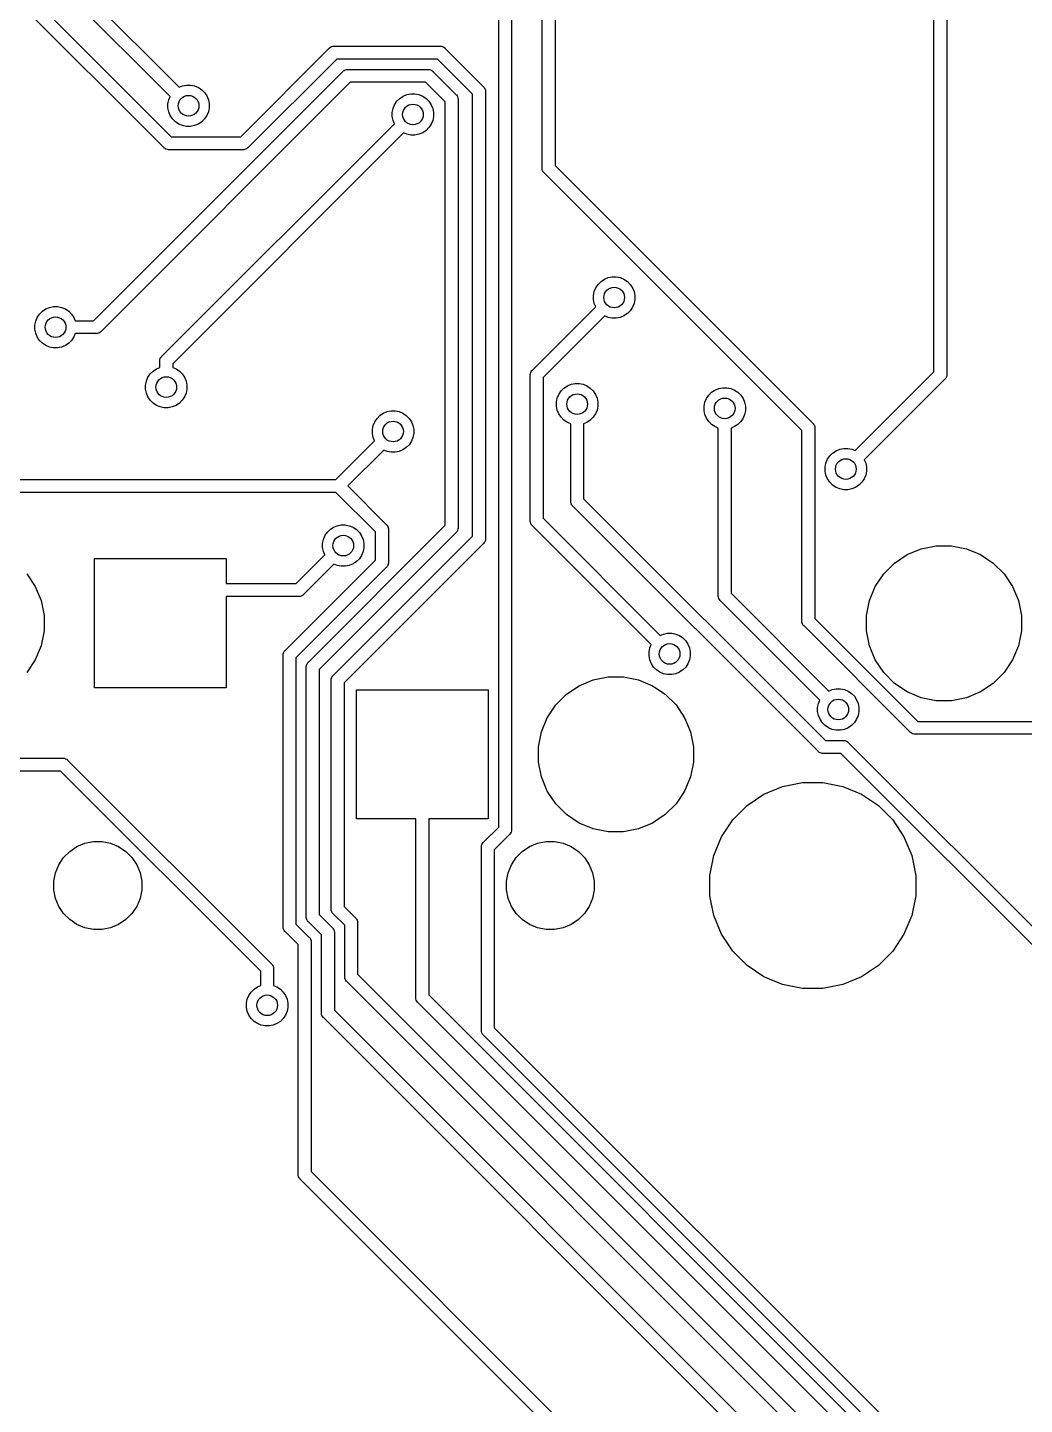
# Model space of a CAD drawing. Extents: x 1.2 to 14.9, y -4.9 to -0.3.
# Drawn here: x 5.846 to 6.606, y -2.626 to -1.576 of the extents above; entities that cross this region are included whole.
import ezdxf

# ---------------------------------------------------------------- set-up
doc = ezdxf.new("R2010")
doc.units = 0
doc.header["$MEASUREMENT"] = 0
doc.layers.add('BLACK', color=7, linetype='CONTINUOUS')

msp = doc.modelspace()

# ---------------------------------------------------------------- linework, layer by layer
at = {"layer": 'BLACK', "linetype": 'CONTINUOUS'}
for p, q in [((6.53744, -1.83832), (6.53744, -1.43244)), ((6.54728, -1.43244), (6.54728, -1.84012)), ((6.20564, -2.18541), (6.20564, -1.4456)), ((6.21548, -1.4438), (6.21548, -2.1872)), ((6.23877, -1.68285), (6.23877, -1.4546)), ((6.24861, -1.4564), (6.24861, -1.68106)), ((5.79728, -1.50033), (5.95609, -1.65913)), ((5.9504, -1.66736), (5.78905, -1.50602)), ((5.84709, -1.50641), (5.96208, -1.6214)), ((5.95513, -1.62836), (5.83886, -1.5121)), ((6.00897, -1.65913), (6.07648, -1.59162)), ((6.07648, -1.59162), (6.07663, -1.59144)), ((6.07663, -1.59144), (6.0769, -1.59121)), ((6.0769, -1.59121), (6.07738, -1.59082)), ((6.07738, -1.59082), (6.07824, -1.59036)), ((6.07824, -1.59036), (6.07917, -1.59008)), ((6.07917, -1.59008), (6.07989, -1.59001)), ((6.07989, -1.59001), (6.08013, -1.58999)), ((6.07989, -1.59001), (6.07989, -1.59001)), ((6.08013, -1.58999), (6.08037, -1.59001)), ((6.08037, -1.59001), (6.16075, -1.59001)), ((6.16075, -1.59001), (6.16099, -1.58999)), ((6.16099, -1.58999), (6.16123, -1.59001)), ((6.16123, -1.59001), (6.16123, -1.59001)), ((6.16123, -1.59001), (6.16195, -1.59008)), ((6.16195, -1.59008), (6.16288, -1.59036)), ((6.16288, -1.59036), (6.16374, -1.59082)), ((6.16374, -1.59082), (6.16448, -1.59144)), ((6.16448, -1.59144), (6.16464, -1.59162)), ((6.16464, -1.59162), (6.19399, -1.62098)), ((6.08217, -1.59985), (6.01466, -1.66736)), ((6.15895, -1.59985), (6.08217, -1.59985)), ((6.18576, -1.62666), (6.15895, -1.59985)), ((5.8968, -1.79941), (6.08685, -1.60935)), ((6.08685, -1.60935), (6.087, -1.60916)), ((6.087, -1.60916), (6.08733, -1.6089)), ((6.08733, -1.6089), (6.08775, -1.60855)), ((6.08775, -1.60855), (6.08861, -1.60809)), ((6.08861, -1.60809), (6.08954, -1.60781)), ((6.08954, -1.60781), (6.09026, -1.60774)), ((6.09026, -1.60774), (6.0905, -1.60772)), ((6.09026, -1.60774), (6.09026, -1.60774)), ((6.0905, -1.60772), (6.09074, -1.60774)), ((6.09074, -1.60774), (6.15161, -1.60774)), ((6.15161, -1.60774), (6.15185, -1.60772)), ((6.15185, -1.60772), (6.15209, -1.60774)), ((6.15209, -1.60774), (6.15209, -1.60774)), ((6.15209, -1.60774), (6.15282, -1.60781)), ((6.15282, -1.60781), (6.15374, -1.60809)), ((6.15374, -1.60809), (6.1546, -1.60855)), ((6.1546, -1.60855), (6.15535, -1.60916)), ((6.15535, -1.60916), (6.1555, -1.60935)), ((6.1555, -1.60935), (6.17305, -1.6269)), ((6.09254, -1.61758), (5.90249, -1.80764)), ((5.96208, -1.6214), (5.96462, -1.62035)), ((5.96462, -1.62035), (5.96767, -1.61975)), ((5.96767, -1.61975), (5.97077, -1.61975)), ((5.97077, -1.61975), (5.97381, -1.62035)), ((5.97381, -1.62035), (5.97668, -1.62154)), ((5.97668, -1.62154), (5.97926, -1.62326)), ((5.97926, -1.62326), (5.98145, -1.62546)), ((5.98145, -1.62546), (5.98317, -1.62804)), ((6.14981, -1.61758), (6.09254, -1.61758)), ((6.1328, -1.62817), (6.13567, -1.62698)), ((6.13567, -1.62698), (6.13871, -1.62638)), ((6.13871, -1.62638), (6.14181, -1.62638)), ((6.14181, -1.62638), (6.14486, -1.62698)), ((6.14486, -1.62698), (6.14772, -1.62817)), ((6.16482, -1.63259), (6.14981, -1.61758)), ((6.17305, -1.6269), (6.17324, -1.62706)), ((6.17324, -1.62706), (6.17339, -1.62725)), ((6.18576, -1.96361), (6.18576, -1.62666)), ((6.19399, -1.62098), (6.19418, -1.62113)), ((6.19418, -1.62113), (6.19433, -1.62132)), ((6.19433, -1.62132), (6.19479, -1.62188)), ((6.19479, -1.62188), (6.19515, -1.62255)), ((6.19515, -1.62255), (6.19525, -1.62273)), ((6.19525, -1.62273), (6.19553, -1.62366)), ((6.19553, -1.62366), (6.1956, -1.62438)), ((6.1956, -1.62438), (6.1956, -1.62438)), ((6.1956, -1.62438), (6.19563, -1.62463)), ((6.19563, -1.62463), (6.1956, -1.62487)), ((6.1956, -1.62487), (6.1956, -1.96541)), ((5.95347, -1.63394), (5.95407, -1.6309)), ((5.95347, -1.63705), (5.95347, -1.63394)), ((5.95407, -1.64009), (5.95347, -1.63705)), ((5.95407, -1.6309), (5.95513, -1.62836)), ((5.98317, -1.62804), (5.98436, -1.6309)), ((5.98436, -1.6309), (5.98496, -1.63394)), ((5.98496, -1.63705), (5.98436, -1.64009)), ((5.98496, -1.63394), (5.98496, -1.63705)), ((6.12452, -1.64057), (6.12512, -1.63753)), ((6.12512, -1.63753), (6.12631, -1.63467)), ((6.12631, -1.63467), (6.12803, -1.63209)), ((6.12803, -1.63209), (6.13023, -1.62989)), ((6.13023, -1.62989), (6.1328, -1.62817)), ((6.14772, -1.62817), (6.1503, -1.62989)), ((6.1503, -1.62989), (6.1525, -1.63209)), ((6.1525, -1.63209), (6.15422, -1.63467)), ((6.15422, -1.63467), (6.15541, -1.63753)), ((6.15541, -1.63753), (6.15601, -1.64057)), ((6.16482, -1.95536), (6.16482, -1.63259)), ((6.17339, -1.62725), (6.17386, -1.62781)), ((6.17386, -1.62781), (6.17416, -1.62838)), ((6.17416, -1.62838), (6.17431, -1.62866)), ((6.17431, -1.62866), (6.17459, -1.62959)), ((6.17459, -1.62959), (6.17467, -1.63031)), ((6.17467, -1.63031), (6.17467, -1.63031)), ((6.17467, -1.63031), (6.17469, -1.63056)), ((6.17469, -1.63056), (6.17467, -1.6308)), ((6.17467, -1.6308), (6.17467, -1.95716)), ((5.95526, -1.64296), (5.95407, -1.64009)), ((5.95698, -1.64553), (5.95526, -1.64296)), ((5.95918, -1.64773), (5.95698, -1.64553)), ((5.96176, -1.64945), (5.95918, -1.64773)), ((5.97926, -1.64773), (5.97668, -1.64945)), ((5.98145, -1.64553), (5.97926, -1.64773)), ((5.98317, -1.64296), (5.98145, -1.64553)), ((5.98436, -1.64009), (5.98317, -1.64296)), ((6.12452, -1.64368), (6.12452, -1.64057)), ((6.12512, -1.64672), (6.12452, -1.64368)), ((6.12617, -1.64926), (6.12512, -1.64672)), ((6.15541, -1.64672), (6.15422, -1.64959)), ((6.15601, -1.64368), (6.15541, -1.64672)), ((6.15601, -1.64057), (6.15601, -1.64368)), ((5.94893, -1.8265), (6.12617, -1.64926)), ((6.13313, -1.65622), (5.95716, -1.83219)), ((5.96462, -1.65064), (5.96176, -1.64945)), ((5.96767, -1.65124), (5.96462, -1.65064)), ((5.97077, -1.65124), (5.96767, -1.65124)), ((5.97381, -1.65064), (5.97077, -1.65124)), ((5.97668, -1.64945), (5.97381, -1.65064)), ((6.13567, -1.65727), (6.13313, -1.65622)), ((6.13871, -1.65787), (6.13567, -1.65727)), ((6.14181, -1.65787), (6.13871, -1.65787)), ((6.14486, -1.65727), (6.14181, -1.65787)), ((6.14772, -1.65608), (6.14486, -1.65727)), ((6.1503, -1.65436), (6.14772, -1.65608)), ((6.1525, -1.65216), (6.1503, -1.65436)), ((6.15422, -1.64959), (6.1525, -1.65216)), ((5.95055, -1.66755), (5.9504, -1.66736)), ((5.95074, -1.66771), (5.95055, -1.66755)), ((5.9513, -1.66817), (5.95074, -1.66771)), ((5.95186, -1.66846), (5.9513, -1.66817)), ((5.95216, -1.66862), (5.95186, -1.66846)), ((5.95309, -1.66891), (5.95216, -1.66862)), ((5.95381, -1.66898), (5.95309, -1.66891)), ((5.95405, -1.669), (5.95381, -1.66898)), ((5.95381, -1.66898), (5.95381, -1.66898)), ((5.95429, -1.66898), (5.95405, -1.669)), ((6.01077, -1.66898), (5.95429, -1.66898)), ((5.95609, -1.65913), (6.00897, -1.65913)), ((6.01101, -1.669), (6.01077, -1.66898)), ((6.01125, -1.66898), (6.01101, -1.669)), ((6.01197, -1.66891), (6.01125, -1.66898)), ((6.01125, -1.66898), (6.01125, -1.66898)), ((6.0129, -1.66862), (6.01197, -1.66891)), ((6.01376, -1.66817), (6.0129, -1.66862)), ((6.0145, -1.66755), (6.01376, -1.66817)), ((6.01466, -1.66736), (6.0145, -1.66755)), ((6.23875, -1.68309), (6.23877, -1.68285)), ((6.23884, -1.68406), (6.23875, -1.68309)), ((6.23912, -1.68499), (6.23884, -1.68406)), ((6.23958, -1.68584), (6.23912, -1.68499)), ((6.23988, -1.68621), (6.23958, -1.68584)), ((6.2402, -1.68659), (6.23988, -1.68621)), ((6.24038, -1.68675), (6.2402, -1.68659)), ((6.43677, -1.88313), (6.24038, -1.68675)), ((6.24861, -1.68106), (6.445, -1.87744)), ((6.27971, -1.77423), (6.28144, -1.77165)), ((6.28144, -1.77165), (6.28363, -1.76946)), ((6.28363, -1.76946), (6.28621, -1.76773)), ((6.28621, -1.76773), (6.28908, -1.76655)), ((6.28908, -1.76655), (6.29212, -1.76594)), ((6.29212, -1.76594), (6.29522, -1.76594)), ((6.29522, -1.76594), (6.29826, -1.76655)), ((6.29826, -1.76655), (6.30113, -1.76773)), ((6.30113, -1.76773), (6.30371, -1.76946)), ((6.30371, -1.76946), (6.3059, -1.77165)), ((6.3059, -1.77165), (6.30762, -1.77423)), ((6.27792, -1.78014), (6.27853, -1.7771)), ((6.27792, -1.78324), (6.27792, -1.78014)), ((6.27853, -1.78628), (6.27792, -1.78324)), ((6.27853, -1.7771), (6.27971, -1.77423)), ((6.30762, -1.77423), (6.30881, -1.7771)), ((6.30881, -1.7771), (6.30942, -1.78014)), ((6.30942, -1.78324), (6.30881, -1.78628)), ((6.30942, -1.78014), (6.30942, -1.78324)), ((5.85387, -1.79687), (5.85559, -1.79429)), ((5.85559, -1.79429), (5.85779, -1.79209)), ((5.85779, -1.79209), (5.86037, -1.79037)), ((5.86037, -1.79037), (5.86323, -1.78918)), ((5.86323, -1.78918), (5.86628, -1.78858)), ((5.86628, -1.78858), (5.86938, -1.78858)), ((5.86938, -1.78858), (5.87242, -1.78918)), ((5.87242, -1.78918), (5.87529, -1.79037)), ((5.87529, -1.79037), (5.87787, -1.79209)), ((5.87787, -1.79209), (5.88006, -1.79429)), ((5.88006, -1.79429), (5.88178, -1.79687)), ((6.23131, -1.83709), (6.27958, -1.78882)), ((6.27958, -1.78882), (6.27853, -1.78628)), ((6.30371, -1.79392), (6.30113, -1.79564)), ((6.3059, -1.79173), (6.30371, -1.79392)), ((6.30762, -1.78915), (6.3059, -1.79173)), ((6.30881, -1.78628), (6.30762, -1.78915)), ((5.85208, -1.80278), (5.85268, -1.79973)), ((5.85208, -1.80588), (5.85208, -1.80278)), ((5.85268, -1.79973), (5.85387, -1.79687)), ((5.88178, -1.79687), (5.88283, -1.79941)), ((5.88283, -1.79941), (5.8968, -1.79941)), ((6.28654, -1.79578), (6.23954, -1.84278)), ((6.28908, -1.79683), (6.28654, -1.79578)), ((6.29212, -1.79744), (6.28908, -1.79683)), ((6.29522, -1.79744), (6.29212, -1.79744)), ((6.29826, -1.79683), (6.29522, -1.79744)), ((6.30113, -1.79564), (6.29826, -1.79683)), ((5.85268, -1.80892), (5.85208, -1.80588)), ((5.85387, -1.81179), (5.85268, -1.80892)), ((5.85559, -1.81437), (5.85387, -1.81179)), ((5.85779, -1.81656), (5.85559, -1.81437)), ((5.88006, -1.81437), (5.87787, -1.81656)), ((5.88178, -1.81179), (5.88006, -1.81437)), ((5.88283, -1.80925), (5.88178, -1.81179)), ((5.89859, -1.80925), (5.88283, -1.80925)), ((5.89883, -1.80927), (5.89859, -1.80925)), ((5.89908, -1.80925), (5.89883, -1.80927)), ((5.8998, -1.80918), (5.89908, -1.80925)), ((5.89908, -1.80925), (5.89908, -1.80925)), ((5.90073, -1.8089), (5.8998, -1.80918)), ((5.90158, -1.80844), (5.90073, -1.8089)), ((5.90233, -1.80782), (5.90158, -1.80844)), ((5.90249, -1.80764), (5.90233, -1.80782)), ((5.86037, -1.81828), (5.85779, -1.81656)), ((5.86323, -1.81947), (5.86037, -1.81828)), ((5.86628, -1.82007), (5.86323, -1.81947)), ((5.86938, -1.82007), (5.86628, -1.82007)), ((5.87242, -1.81947), (5.86938, -1.82007)), ((5.87529, -1.81828), (5.87242, -1.81947)), ((5.87787, -1.81656), (5.87529, -1.81828)), ((5.94874, -1.82666), (5.94893, -1.8265)), ((5.9422, -1.83777), (5.94478, -1.83604)), ((5.94478, -1.83604), (5.94731, -1.83499)), ((5.94729, -1.83015), (5.94731, -1.82991)), ((5.94731, -1.83039), (5.94729, -1.83015)), ((5.94731, -1.82991), (5.94739, -1.82919)), ((5.94731, -1.82991), (5.94731, -1.82991)), ((5.94731, -1.83499), (5.94731, -1.83039)), ((5.94739, -1.82919), (5.94767, -1.82826)), ((5.94767, -1.82826), (5.94812, -1.82741)), ((5.94812, -1.82741), (5.94874, -1.82666)), ((5.95716, -1.83219), (5.95716, -1.83499)), ((5.95716, -1.83499), (5.9597, -1.83604)), ((5.9597, -1.83604), (5.96227, -1.83777)), ((6.23112, -1.83725), (6.23131, -1.83709)), ((5.93649, -1.84845), (5.93709, -1.84541)), ((5.93709, -1.84541), (5.93828, -1.84254)), ((5.93828, -1.84254), (5.94, -1.83996)), ((5.94, -1.83996), (5.9422, -1.83777)), ((5.96227, -1.83777), (5.96447, -1.83996)), ((5.96447, -1.83996), (5.96619, -1.84254)), ((5.96619, -1.84254), (5.96738, -1.84541)), ((5.96738, -1.84541), (5.96798, -1.84845)), ((6.22967, -1.84074), (6.22976, -1.83978)), ((6.22969, -1.84099), (6.22967, -1.84074)), ((6.22969, -1.95183), (6.22969, -1.84099)), ((6.22976, -1.83978), (6.23005, -1.83885)), ((6.23005, -1.83885), (6.2305, -1.838)), ((6.2305, -1.838), (6.23096, -1.83744)), ((6.23096, -1.83743), (6.23112, -1.83725)), ((6.23096, -1.83744), (6.23096, -1.83743)), ((6.23954, -1.84278), (6.23954, -1.95003)), ((6.26086, -1.84784), (6.2639, -1.84723)), ((6.2639, -1.84723), (6.267, -1.84723)), ((6.267, -1.84723), (6.27005, -1.84784)), ((6.47738, -1.89838), (6.53744, -1.83832)), ((6.54567, -1.84401), (6.48434, -1.90534)), ((6.54586, -1.84385), (6.54567, -1.84401)), ((6.54606, -1.84361), (6.54586, -1.84385)), ((6.54647, -1.84311), (6.54606, -1.84361)), ((6.54693, -1.84225), (6.54647, -1.84311)), ((6.54705, -1.84185), (6.54693, -1.84225)), ((6.54721, -1.84132), (6.54705, -1.84185)), ((6.54728, -1.8406), (6.54721, -1.84132)), ((6.54728, -1.84012), (6.54731, -1.84036)), ((6.54731, -1.84036), (6.54728, -1.8406)), ((6.54728, -1.8406), (6.54728, -1.8406)), ((5.93649, -1.85155), (5.93649, -1.84845)), ((5.93709, -1.85459), (5.93649, -1.85155)), ((5.93828, -1.85746), (5.93709, -1.85459)), ((5.94, -1.86004), (5.93828, -1.85746)), ((5.96619, -1.85746), (5.96447, -1.86004)), ((5.96738, -1.85459), (5.96619, -1.85746)), ((5.96798, -1.85155), (5.96738, -1.85459)), ((5.96798, -1.84845), (5.96798, -1.85155)), ((6.25031, -1.85839), (6.2515, -1.85552)), ((6.2515, -1.85552), (6.25322, -1.85294)), ((6.25322, -1.85294), (6.25541, -1.85075)), ((6.25541, -1.85075), (6.25799, -1.84902)), ((6.25799, -1.84902), (6.26086, -1.84784)), ((6.27005, -1.84784), (6.27291, -1.84902)), ((6.27291, -1.84902), (6.27549, -1.85075)), ((6.27549, -1.85075), (6.27769, -1.85294)), ((6.27769, -1.85294), (6.27941, -1.85552)), ((6.27941, -1.85552), (6.2806, -1.85839)), ((6.36399, -1.85873), (6.36571, -1.85615)), ((6.36571, -1.85615), (6.36791, -1.85396)), ((6.36791, -1.85396), (6.37049, -1.85223)), ((6.37049, -1.85223), (6.37335, -1.85105)), ((6.37335, -1.85105), (6.37639, -1.85044)), ((6.37639, -1.85044), (6.3795, -1.85044)), ((6.3795, -1.85044), (6.38254, -1.85105)), ((6.38254, -1.85105), (6.3854, -1.85223)), ((6.3854, -1.85223), (6.38798, -1.85396)), ((6.38798, -1.85396), (6.39018, -1.85615)), ((6.39018, -1.85615), (6.3919, -1.85873)), ((5.9422, -1.86223), (5.94, -1.86004)), ((5.94478, -1.86396), (5.9422, -1.86223)), ((5.94764, -1.86514), (5.94478, -1.86396)), ((5.95069, -1.86575), (5.94764, -1.86514)), ((5.95379, -1.86575), (5.95069, -1.86575)), ((5.95683, -1.86514), (5.95379, -1.86575)), ((5.9597, -1.86396), (5.95683, -1.86514)), ((5.96227, -1.86223), (5.9597, -1.86396)), ((5.96447, -1.86004), (5.96227, -1.86223)), ((6.12055, -1.86871), (6.12359, -1.86811)), ((6.12359, -1.86811), (6.12669, -1.86811)), ((6.12669, -1.86811), (6.12974, -1.86871)), ((6.2497, -1.86143), (6.25031, -1.85839)), ((6.2497, -1.86453), (6.2497, -1.86143)), ((6.25031, -1.86757), (6.2497, -1.86453)), ((6.2515, -1.87044), (6.25031, -1.86757)), ((6.2806, -1.86757), (6.27941, -1.87044)), ((6.2806, -1.85839), (6.2812, -1.86143)), ((6.2812, -1.86453), (6.2806, -1.86757)), ((6.2812, -1.86143), (6.2812, -1.86453)), ((6.3622, -1.86464), (6.3628, -1.8616)), ((6.3622, -1.86774), (6.3622, -1.86464)), ((6.3628, -1.87078), (6.3622, -1.86774)), ((6.3628, -1.8616), (6.36399, -1.85873)), ((6.3919, -1.85873), (6.39309, -1.8616)), ((6.39309, -1.8616), (6.39369, -1.86464)), ((6.39369, -1.86774), (6.39309, -1.87078)), ((6.39369, -1.86464), (6.39369, -1.86774)), ((6.11, -1.87926), (6.11119, -1.87639)), ((6.11119, -1.87639), (6.11291, -1.87382)), ((6.11291, -1.87382), (6.1151, -1.87162)), ((6.1151, -1.87162), (6.11768, -1.8699)), ((6.11768, -1.8699), (6.12055, -1.86871)), ((6.12974, -1.86871), (6.1326, -1.8699)), ((6.1326, -1.8699), (6.13518, -1.87162)), ((6.13518, -1.87162), (6.13737, -1.87382)), ((6.13737, -1.87382), (6.1391, -1.87639)), ((6.1391, -1.87639), (6.14028, -1.87926)), ((6.25322, -1.87302), (6.2515, -1.87044)), ((6.25541, -1.87521), (6.25322, -1.87302)), ((6.25799, -1.87694), (6.25541, -1.87521)), ((6.26053, -1.87799), (6.25799, -1.87694)), ((6.26053, -1.93685), (6.26053, -1.87799)), ((6.27291, -1.87694), (6.27037, -1.87799)), ((6.27037, -1.87799), (6.27037, -1.93506)), ((6.27549, -1.87521), (6.27291, -1.87694)), ((6.27769, -1.87302), (6.27549, -1.87521)), ((6.27941, -1.87044), (6.27769, -1.87302)), ((6.36399, -1.87365), (6.3628, -1.87078)), ((6.36571, -1.87623), (6.36399, -1.87365)), ((6.36791, -1.87842), (6.36571, -1.87623)), ((6.37049, -1.88014), (6.36791, -1.87842)), ((6.38798, -1.87842), (6.3854, -1.88014)), ((6.39018, -1.87623), (6.38798, -1.87842)), ((6.3919, -1.87365), (6.39018, -1.87623)), ((6.39309, -1.87078), (6.3919, -1.87365)), ((6.445, -1.87744), (6.44519, -1.8776)), ((6.44519, -1.8776), (6.44534, -1.87779)), ((6.44534, -1.87779), (6.4458, -1.87835)), ((6.4458, -1.87835), (6.44614, -1.87897)), ((6.44614, -1.87897), (6.44626, -1.8792)), ((6.10939, -1.8823), (6.11, -1.87926)), ((6.10939, -1.88541), (6.10939, -1.8823)), ((6.11, -1.88845), (6.10939, -1.88541)), ((6.11105, -1.89099), (6.11, -1.88845)), ((6.14028, -1.88845), (6.1391, -1.89131)), ((6.14028, -1.87926), (6.14089, -1.8823)), ((6.14089, -1.88541), (6.14028, -1.88845)), ((6.14089, -1.8823), (6.14089, -1.88541)), ((6.37302, -1.8812), (6.37049, -1.88014)), ((6.37302, -2.00896), (6.37302, -1.8812)), ((6.3854, -1.88014), (6.38287, -1.8812)), ((6.38287, -1.8812), (6.38287, -2.00717)), ((6.43677, -2.02822), (6.43677, -1.88313)), ((6.44626, -1.8792), (6.44654, -1.88013)), ((6.44654, -1.88013), (6.44661, -1.88085)), ((6.44661, -1.88085), (6.44661, -1.88085)), ((6.44661, -1.88085), (6.44664, -1.88109)), ((6.44664, -1.88109), (6.44661, -1.88134)), ((6.44661, -1.88134), (6.44661, -2.02642)), ((6.08161, -1.92043), (6.11105, -1.89099)), ((6.11801, -1.89795), (6.09061, -1.92535)), ((6.12055, -1.899), (6.11801, -1.89795)), ((6.12359, -1.8996), (6.12055, -1.899)), ((6.12669, -1.8996), (6.12359, -1.8996)), ((6.12974, -1.899), (6.12669, -1.8996)), ((6.1326, -1.89781), (6.12974, -1.899)), ((6.13518, -1.89609), (6.1326, -1.89781)), ((6.13737, -1.89389), (6.13518, -1.89609)), ((6.1391, -1.89131), (6.13737, -1.89389)), ((6.46021, -1.90024), (6.46279, -1.89852)), ((6.46279, -1.89852), (6.46565, -1.89733)), ((6.46565, -1.89733), (6.4687, -1.89672)), ((6.4687, -1.89672), (6.4718, -1.89672)), ((6.4718, -1.89672), (6.47484, -1.89733)), ((6.47484, -1.89733), (6.47738, -1.89838)), ((6.4545, -1.91092), (6.45511, -1.90788)), ((6.45511, -1.90788), (6.45629, -1.90501)), ((6.45629, -1.90501), (6.45802, -1.90243)), ((6.45802, -1.90243), (6.46021, -1.90024)), ((6.48434, -1.90534), (6.48539, -1.90788)), ((6.48539, -1.90788), (6.486, -1.91092)), ((5.54891, -1.92043), (6.08161, -1.92043)), ((6.4545, -1.91402), (6.4545, -1.91092)), ((6.45511, -1.91707), (6.4545, -1.91402)), ((6.45629, -1.91993), (6.45511, -1.91707)), ((6.45802, -1.92251), (6.45629, -1.91993)), ((6.4842, -1.91993), (6.48248, -1.92251)), ((6.48539, -1.91707), (6.4842, -1.91993)), ((6.486, -1.91402), (6.48539, -1.91707)), ((6.486, -1.91092), (6.486, -1.91402)), ((6.08161, -1.93027), (5.54711, -1.93027)), ((6.11171, -1.96037), (6.08161, -1.93027)), ((6.09061, -1.92535), (6.11994, -1.95468)), ((6.46021, -1.9247), (6.45802, -1.92251)), ((6.46279, -1.92643), (6.46021, -1.9247)), ((6.46565, -1.92762), (6.46279, -1.92643)), ((6.4687, -1.92822), (6.46565, -1.92762)), ((6.4718, -1.92822), (6.4687, -1.92822)), ((6.47484, -1.92762), (6.4718, -1.92822)), ((6.47771, -1.92643), (6.47484, -1.92762)), ((6.48029, -1.9247), (6.47771, -1.92643)), ((6.48248, -1.92251), (6.48029, -1.9247)), ((6.26051, -1.93709), (6.26053, -1.93685)), ((6.2606, -1.93806), (6.26051, -1.93709)), ((6.26088, -1.93899), (6.2606, -1.93806)), ((6.26134, -1.93984), (6.26088, -1.93899)), ((6.26174, -1.94033), (6.26134, -1.93984)), ((6.26196, -1.94059), (6.26174, -1.94033)), ((6.26214, -1.94075), (6.26196, -1.94059)), ((6.44905, -2.12765), (6.26214, -1.94075)), ((6.27037, -1.93506), (6.45474, -2.11942)), ((6.22967, -1.95207), (6.22969, -1.95183)), ((6.22969, -1.95231), (6.22967, -1.95207)), ((6.22976, -1.95304), (6.22969, -1.95231)), ((6.22969, -1.95231), (6.22969, -1.95231)), ((6.23954, -1.95003), (6.32883, -2.03933)), ((6.06058, -2.0596), (6.16482, -1.95536)), ((6.17305, -1.96105), (6.06881, -2.06529)), ((6.07323, -1.96338), (6.07495, -1.9608)), ((6.07495, -1.9608), (6.07714, -1.95861)), ((6.07714, -1.95861), (6.07972, -1.95688)), ((6.07972, -1.95688), (6.08259, -1.9557)), ((6.08259, -1.9557), (6.08563, -1.95509)), ((6.08563, -1.95509), (6.08873, -1.95509)), ((6.08873, -1.95509), (6.09177, -1.9557)), ((6.09177, -1.9557), (6.09464, -1.95688)), ((6.09464, -1.95688), (6.09722, -1.95861)), ((6.09722, -1.95861), (6.09941, -1.9608)), ((6.09941, -1.9608), (6.10114, -1.96338)), ((6.11171, -1.98189), (6.11171, -1.96037)), ((6.11994, -1.95468), (6.12013, -1.95483)), ((6.12013, -1.95483), (6.12028, -1.95502)), ((6.12028, -1.95502), (6.12074, -1.95558)), ((6.12074, -1.95558), (6.12114, -1.95633)), ((6.12114, -1.95633), (6.1212, -1.95643)), ((6.1212, -1.95643), (6.12148, -1.95736)), ((6.12148, -1.95736), (6.12155, -1.95809)), ((6.12155, -1.95809), (6.12155, -1.95809)), ((6.12155, -1.95809), (6.12157, -1.95833)), ((6.12157, -1.95833), (6.12155, -1.95857)), ((6.12155, -1.95857), (6.12155, -1.98368)), ((6.17324, -1.9609), (6.17305, -1.96105)), ((6.17339, -1.96071), (6.17324, -1.9609)), ((6.17386, -1.96015), (6.17339, -1.96071)), ((6.17339, -1.96071), (6.17339, -1.96071)), ((6.17431, -1.95929), (6.17386, -1.96014)), ((6.17386, -1.96014), (6.17386, -1.96015)), ((6.17459, -1.95837), (6.17431, -1.95929)), ((6.17467, -1.95764), (6.17459, -1.95837)), ((6.17467, -1.95716), (6.17469, -1.9574)), ((6.17469, -1.9574), (6.17467, -1.95764)), ((6.17467, -1.95764), (6.17467, -1.95764)), ((6.23005, -1.95396), (6.22976, -1.95304)), ((6.2305, -1.95482), (6.23005, -1.95396)), ((6.23112, -1.95557), (6.2305, -1.95482)), ((6.23131, -1.95572), (6.23112, -1.95557)), ((6.32187, -2.04629), (6.23131, -1.95572)), ((6.07143, -1.96929), (6.07204, -1.96625)), ((6.07143, -1.97239), (6.07143, -1.96929)), ((6.07204, -1.97543), (6.07143, -1.97239)), ((6.07204, -1.96625), (6.07323, -1.96338)), ((6.07958, -2.06979), (6.18576, -1.96361)), ((6.19399, -1.9693), (6.08781, -2.07548)), ((6.10114, -1.96338), (6.10232, -1.96625)), ((6.10232, -1.96625), (6.10293, -1.96929)), ((6.10293, -1.97239), (6.10232, -1.97543)), ((6.10293, -1.96929), (6.10293, -1.97239)), ((6.19418, -1.96915), (6.19399, -1.9693)), ((6.19468, -1.96853), (6.19418, -1.96915)), ((6.19479, -1.9684), (6.19468, -1.96853)), ((6.19525, -1.96754), (6.19479, -1.9684)), ((6.19553, -1.96661), (6.19525, -1.96754)), ((6.19525, -1.96754), (6.19525, -1.96754)), ((6.1956, -1.96589), (6.19553, -1.96661)), ((6.1956, -1.96541), (6.19563, -1.96565)), ((6.19563, -1.96565), (6.1956, -1.96589)), ((6.1956, -1.96589), (6.1956, -1.96589)), ((6.51703, -1.97767), (6.52777, -1.97321)), ((6.52777, -1.97321), (6.53918, -1.97094)), ((6.53918, -1.97094), (6.55082, -1.97094)), ((6.55082, -1.97094), (6.56223, -1.97321)), ((6.56223, -1.97321), (6.57297, -1.97767)), ((5.89744, -2.07921), (5.89744, -1.98079)), ((5.89744, -1.98079), (5.99783, -1.98079)), ((5.99783, -1.98079), (5.99783, -1.99984)), ((6.04286, -2.05074), (6.11171, -1.98189)), ((6.05122, -1.99984), (6.07309, -1.97797)), ((6.07309, -1.97797), (6.07204, -1.97543)), ((6.09722, -1.98307), (6.09464, -1.98479)), ((6.09941, -1.98088), (6.09722, -1.98307)), ((6.10114, -1.9783), (6.09941, -1.98088)), ((6.10232, -1.97543), (6.10114, -1.9783)), ((6.12155, -1.98368), (6.12157, -1.98393)), ((6.12157, -1.98393), (6.12155, -1.98417)), ((6.50735, -1.98413), (6.51703, -1.97767)), ((6.57297, -1.97767), (6.58265, -1.98413)), ((5.84587, -1.99235), (5.85233, -2.00203)), ((6.11994, -1.98758), (6.05109, -2.05643)), ((6.08005, -1.98493), (6.05691, -2.00807)), ((6.08259, -1.98598), (6.08005, -1.98493)), ((6.08563, -1.98659), (6.08259, -1.98598)), ((6.08873, -1.98659), (6.08563, -1.98659)), ((6.09177, -1.98598), (6.08873, -1.98659)), ((6.09464, -1.98479), (6.09177, -1.98598)), ((6.12013, -1.98742), (6.11994, -1.98758)), ((6.12028, -1.98723), (6.12013, -1.98742)), ((6.12074, -1.98667), (6.12028, -1.98723)), ((6.12028, -1.98723), (6.12028, -1.98723)), ((6.12079, -1.98659), (6.12074, -1.98667)), ((6.1212, -1.98582), (6.12079, -1.98659)), ((6.12148, -1.98489), (6.1212, -1.98582)), ((6.12155, -1.98417), (6.12148, -1.98489)), ((6.12155, -1.98417), (6.12155, -1.98417)), ((6.49267, -2.00203), (6.49913, -1.99235)), ((6.49913, -1.99235), (6.50735, -1.98413)), ((6.58265, -1.98413), (6.59087, -1.99235)), ((6.59087, -1.99235), (6.59733, -2.00203)), ((5.85233, -2.00203), (5.85679, -2.01277)), ((5.99783, -1.99984), (6.05122, -1.99984)), ((6.48821, -2.01277), (6.49267, -2.00203)), ((6.59733, -2.00203), (6.60179, -2.01277)), ((5.85679, -2.01277), (5.85906, -2.02418)), ((6.05302, -2.00968), (5.99783, -2.00968)), ((5.99783, -2.00968), (5.99783, -2.07921)), ((6.05326, -2.0097), (6.05302, -2.00968)), ((6.0535, -2.00968), (6.05326, -2.0097)), ((6.05422, -2.00961), (6.0535, -2.00968)), ((6.0535, -2.00968), (6.0535, -2.00968)), ((6.05515, -2.00933), (6.05422, -2.00961)), ((6.05601, -2.00887), (6.05515, -2.00933)), ((6.05676, -2.00826), (6.05601, -2.00887)), ((6.05691, -2.00807), (6.05676, -2.00826)), ((6.373, -2.0092), (6.37302, -2.00896)), ((6.37302, -2.00945), (6.373, -2.0092)), ((6.37309, -2.01017), (6.37302, -2.00945)), ((6.37302, -2.00945), (6.37302, -2.00945)), ((6.37338, -2.0111), (6.37309, -2.01017)), ((6.37383, -2.01195), (6.37338, -2.0111)), ((6.37445, -2.0127), (6.37383, -2.01195)), ((6.37464, -2.01286), (6.37445, -2.0127)), ((6.45044, -2.08866), (6.37464, -2.01286)), ((6.38287, -2.00717), (6.4574, -2.0817)), ((6.48594, -2.02418), (6.48821, -2.01277)), ((6.60179, -2.01277), (6.60406, -2.02418)), ((5.85906, -2.02418), (5.85906, -2.03582)), ((6.48594, -2.03582), (6.48594, -2.02418)), ((6.60406, -2.02418), (6.60406, -2.03582)), ((5.85906, -2.03582), (5.85679, -2.04723)), ((6.43675, -2.02846), (6.43677, -2.02822)), ((6.43684, -2.02943), (6.43675, -2.02846)), ((6.43712, -2.03035), (6.43684, -2.02943)), ((6.43758, -2.03121), (6.43712, -2.03035)), ((6.43804, -2.03177), (6.43758, -2.03121)), ((6.4382, -2.03196), (6.43804, -2.03177)), ((6.43838, -2.03211), (6.4382, -2.03196)), ((6.51933, -2.11306), (6.43838, -2.03211)), ((6.44661, -2.02642), (6.52502, -2.10483)), ((6.48821, -2.04723), (6.48594, -2.03582)), ((6.60406, -2.03582), (6.60179, -2.04723)), ((6.32082, -2.04883), (6.32187, -2.04629)), ((6.32883, -2.03933), (6.33137, -2.03828)), ((6.33137, -2.03828), (6.33441, -2.03767)), ((6.33441, -2.03767), (6.33752, -2.03767)), ((6.33752, -2.03767), (6.34056, -2.03828)), ((6.34056, -2.03828), (6.34342, -2.03947)), ((6.34342, -2.03947), (6.346, -2.04119)), ((6.346, -2.04119), (6.3482, -2.04338)), ((6.3482, -2.04338), (6.34992, -2.04596)), ((6.34992, -2.04596), (6.35111, -2.04883)), ((5.85679, -2.04723), (5.85233, -2.05797)), ((6.04122, -2.05439), (6.04132, -2.05343)), ((6.04124, -2.05463), (6.04122, -2.05439)), ((6.04124, -2.2612), (6.04124, -2.05463)), ((6.04132, -2.05343), (6.0416, -2.0525)), ((6.0416, -2.0525), (6.04205, -2.05164)), ((6.04205, -2.05164), (6.04251, -2.05108)), ((6.04251, -2.05108), (6.04267, -2.05089)), ((6.04251, -2.05108), (6.04251, -2.05108)), ((6.04267, -2.05089), (6.04286, -2.05074)), ((6.05109, -2.05643), (6.05109, -2.2594)), ((6.32022, -2.05187), (6.32082, -2.04883)), ((6.32022, -2.05497), (6.32022, -2.05187)), ((6.32082, -2.05801), (6.32022, -2.05497)), ((6.35111, -2.04883), (6.35171, -2.05187)), ((6.35171, -2.05497), (6.35111, -2.05801)), ((6.35171, -2.05187), (6.35171, -2.05497)), ((6.49267, -2.05797), (6.48821, -2.04723)), ((6.60179, -2.04723), (6.59733, -2.05797)), ((5.85233, -2.05797), (5.84587, -2.06765)), ((6.05895, -2.06325), (6.05898, -2.06298)), ((6.05897, -2.06349), (6.05895, -2.06325)), ((6.05897, -2.25385), (6.05897, -2.06349)), ((6.05898, -2.06298), (6.05904, -2.06229)), ((6.05904, -2.06229), (6.05924, -2.06163)), ((6.05924, -2.06163), (6.05933, -2.06136)), ((6.05933, -2.06136), (6.05978, -2.0605)), ((6.05978, -2.0605), (6.06024, -2.05994)), ((6.06024, -2.05994), (6.0604, -2.05976)), ((6.06024, -2.05994), (6.06024, -2.05994)), ((6.0604, -2.05976), (6.06058, -2.0596)), ((6.06881, -2.06529), (6.06881, -2.25206)), ((6.32201, -2.06088), (6.32082, -2.05801)), ((6.32373, -2.06346), (6.32201, -2.06088)), ((6.32593, -2.06565), (6.32373, -2.06346)), ((6.32851, -2.06738), (6.32593, -2.06565)), ((6.33137, -2.06856), (6.32851, -2.06738)), ((6.34342, -2.06738), (6.34056, -2.06856)), ((6.346, -2.06565), (6.34342, -2.06738)), ((6.3482, -2.06346), (6.346, -2.06565)), ((6.34992, -2.06088), (6.3482, -2.06346)), ((6.35111, -2.05801), (6.34992, -2.06088)), ((6.49913, -2.06765), (6.49267, -2.05797)), ((6.50735, -2.07587), (6.49913, -2.06765)), ((6.59087, -2.06765), (6.58265, -2.07587)), ((6.59733, -2.05797), (6.59087, -2.06765)), ((6.07794, -2.07344), (6.07804, -2.07248)), ((6.07796, -2.07369), (6.07794, -2.07344)), ((6.07796, -2.24777), (6.07796, -2.07369)), ((6.07804, -2.07248), (6.07832, -2.07155)), ((6.07832, -2.07155), (6.07877, -2.0707)), ((6.07877, -2.0707), (6.07924, -2.07014)), ((6.07924, -2.07014), (6.07939, -2.06995)), ((6.07924, -2.07014), (6.07924, -2.07014)), ((6.07939, -2.06995), (6.07958, -2.06979)), ((6.08781, -2.07548), (6.08781, -2.24597)), ((6.25735, -2.08413), (6.26703, -2.07767)), ((6.26703, -2.07767), (6.27777, -2.07321)), ((6.27777, -2.07321), (6.28918, -2.07094)), ((6.28918, -2.07094), (6.30082, -2.07094)), ((6.30082, -2.07094), (6.31223, -2.07321)), ((6.31223, -2.07321), (6.32297, -2.07767)), ((6.32297, -2.07767), (6.33265, -2.08413)), ((6.33441, -2.06917), (6.33137, -2.06856)), ((6.33752, -2.06917), (6.33441, -2.06917)), ((6.34056, -2.06856), (6.33752, -2.06917)), ((6.51703, -2.08233), (6.50735, -2.07587)), ((6.58265, -2.07587), (6.57297, -2.08233)), ((5.99783, -2.07921), (5.89744, -2.07921)), ((6.09717, -2.17921), (6.09717, -2.08079)), ((6.09717, -2.08079), (6.19756, -2.08079)), ((6.19756, -2.08079), (6.19756, -2.17921)), ((6.24913, -2.09235), (6.25735, -2.08413)), ((6.33265, -2.08413), (6.34087, -2.09235)), ((6.44938, -2.09119), (6.45044, -2.08866)), ((6.4574, -2.0817), (6.45993, -2.08064)), ((6.45993, -2.08064), (6.46298, -2.08004)), ((6.46298, -2.08004), (6.46608, -2.08004)), ((6.46608, -2.08004), (6.46912, -2.08064)), ((6.46912, -2.08064), (6.47199, -2.08183)), ((6.47199, -2.08183), (6.47457, -2.08356)), ((6.47457, -2.08356), (6.47676, -2.08575)), ((6.47676, -2.08575), (6.47848, -2.08833)), ((6.47848, -2.08833), (6.47967, -2.09119)), ((6.52777, -2.08679), (6.51703, -2.08233)), ((6.53918, -2.08906), (6.52777, -2.08679)), ((6.55082, -2.08906), (6.53918, -2.08906)), ((6.56223, -2.08679), (6.55082, -2.08906)), ((6.57297, -2.08233), (6.56223, -2.08679)), ((6.24267, -2.10203), (6.24913, -2.09235)), ((6.34087, -2.09235), (6.34733, -2.10203)), ((6.44878, -2.09424), (6.44938, -2.09119)), ((6.44878, -2.09734), (6.44878, -2.09424)), ((6.44938, -2.10038), (6.44878, -2.09734)), ((6.47967, -2.09119), (6.48028, -2.09424)), ((6.48028, -2.09734), (6.47967, -2.10038)), ((6.48028, -2.09424), (6.48028, -2.09734)), ((6.23821, -2.11277), (6.24267, -2.10203)), ((6.34733, -2.10203), (6.35179, -2.11277)), ((6.45057, -2.10325), (6.44938, -2.10038)), ((6.4523, -2.10583), (6.45057, -2.10325)), ((6.45449, -2.10802), (6.4523, -2.10583)), ((6.45707, -2.10974), (6.45449, -2.10802)), ((6.45993, -2.11093), (6.45707, -2.10974)), ((6.47199, -2.10974), (6.46912, -2.11093)), ((6.47457, -2.10802), (6.47199, -2.10974)), ((6.47676, -2.10583), (6.47457, -2.10802)), ((6.47848, -2.10325), (6.47676, -2.10583)), ((6.47967, -2.10038), (6.47848, -2.10325)), ((6.52502, -2.10483), (6.65148, -2.10483)), ((6.23594, -2.12418), (6.23821, -2.11277)), ((6.35179, -2.11277), (6.35406, -2.12418)), ((6.45474, -2.11942), (6.46824, -2.11942)), ((6.46298, -2.11154), (6.45993, -2.11093)), ((6.46608, -2.11154), (6.46298, -2.11154)), ((6.46912, -2.11093), (6.46608, -2.11154)), ((6.46824, -2.11942), (6.46848, -2.1194)), ((6.46848, -2.1194), (6.46872, -2.11942)), ((6.46872, -2.11942), (6.46872, -2.11942)), ((6.46872, -2.11942), (6.46945, -2.11949)), ((6.46945, -2.11949), (6.47037, -2.11977)), ((6.47037, -2.11977), (6.47123, -2.12023)), ((6.47123, -2.12023), (6.47198, -2.12085)), ((6.51948, -2.11324), (6.51933, -2.11306)), ((6.51967, -2.1134), (6.51948, -2.11324)), ((6.52023, -2.11386), (6.51967, -2.1134)), ((6.52109, -2.11432), (6.52023, -2.11386)), ((6.52202, -2.1146), (6.52109, -2.11432)), ((6.52274, -2.11467), (6.52202, -2.1146)), ((6.52298, -2.11469), (6.52274, -2.11467)), ((6.52274, -2.11467), (6.52274, -2.11467)), ((6.52322, -2.11467), (6.52298, -2.11469)), ((6.64969, -2.11467), (6.52322, -2.11467)), ((6.23594, -2.13582), (6.23594, -2.12418)), ((6.35406, -2.12418), (6.35406, -2.13582)), ((6.4492, -2.12784), (6.44905, -2.12765)), ((6.44939, -2.12799), (6.4492, -2.12784)), ((6.44995, -2.12845), (6.44939, -2.12799)), ((6.44939, -2.12799), (6.44939, -2.12799)), ((6.45081, -2.12891), (6.44995, -2.12845)), ((6.45174, -2.12919), (6.45081, -2.12891)), ((6.45246, -2.12926), (6.45174, -2.12919)), ((6.4527, -2.12929), (6.45246, -2.12926)), ((6.45246, -2.12926), (6.45246, -2.12926)), ((6.45294, -2.12926), (6.4527, -2.12929)), ((6.46644, -2.12926), (6.45294, -2.12926)), ((6.95841, -2.62123), (6.46644, -2.12926)), ((6.47198, -2.12085), (6.47213, -2.12103)), ((6.47213, -2.12103), (6.96664, -2.61554)), ((5.72103, -2.13293), (5.8734, -2.13293)), ((5.8734, -2.13293), (5.87364, -2.13291)), ((5.87364, -2.13291), (5.87388, -2.13293)), ((5.87388, -2.13293), (5.87388, -2.13293)), ((5.87388, -2.13293), (5.8746, -2.133)), ((5.8746, -2.133), (5.87553, -2.13329)), ((5.87553, -2.13329), (5.87639, -2.13374)), ((5.87639, -2.13374), (5.87713, -2.13436)), ((5.87713, -2.13436), (5.87729, -2.13455)), ((5.87729, -2.13455), (6.03247, -2.28972)), ((6.23821, -2.14723), (6.23594, -2.13582)), ((6.35406, -2.13582), (6.35179, -2.14723)), ((5.8716, -2.14278), (5.71923, -2.14278)), ((6.02424, -2.29541), (5.8716, -2.14278)), ((6.24267, -2.15797), (6.23821, -2.14723)), ((6.35179, -2.14723), (6.34733, -2.15797)), ((6.4221, -2.15452), (6.43727, -2.1515)), ((6.43727, -2.1515), (6.45273, -2.1515)), ((6.45273, -2.1515), (6.4679, -2.15452)), ((6.24913, -2.16765), (6.24267, -2.15797)), ((6.34733, -2.15797), (6.34087, -2.16765)), ((6.39496, -2.16903), (6.40782, -2.16043)), ((6.40782, -2.16043), (6.4221, -2.15452)), ((6.4679, -2.15452), (6.48218, -2.16043)), ((6.48218, -2.16043), (6.49504, -2.16903)), ((6.25735, -2.17587), (6.24913, -2.16765)), ((6.34087, -2.16765), (6.33265, -2.17587)), ((6.38403, -2.17996), (6.39496, -2.16903)), ((6.49504, -2.16903), (6.50597, -2.17996)), ((6.14244, -2.17921), (6.09717, -2.17921)), ((6.14244, -2.31526), (6.14244, -2.17921)), ((6.19756, -2.17921), (6.15228, -2.17921)), ((6.15228, -2.17921), (6.15228, -2.31346)), ((6.26703, -2.18233), (6.25735, -2.17587)), ((6.27777, -2.18679), (6.26703, -2.18233)), ((6.32297, -2.18233), (6.31223, -2.18679)), ((6.33265, -2.17587), (6.32297, -2.18233)), ((6.37543, -2.19282), (6.38403, -2.17996)), ((6.50597, -2.17996), (6.51457, -2.19282)), ((6.19408, -2.19697), (6.20564, -2.18541)), ((6.21387, -2.1911), (6.20231, -2.20266)), ((6.21406, -2.19094), (6.21387, -2.1911)), ((6.21421, -2.19075), (6.21406, -2.19094)), ((6.21467, -2.19019), (6.21421, -2.19075)), ((6.21421, -2.19075), (6.21421, -2.19075)), ((6.2147, -2.19014), (6.21467, -2.19019)), ((6.21513, -2.18934), (6.2147, -2.19014)), ((6.21541, -2.18841), (6.21513, -2.18934)), ((6.21548, -2.18769), (6.21541, -2.18841)), ((6.21548, -2.1872), (6.21551, -2.18744)), ((6.21551, -2.18744), (6.21548, -2.18769)), ((6.21548, -2.18769), (6.21548, -2.18769)), ((6.28918, -2.18906), (6.27777, -2.18679)), ((6.30082, -2.18906), (6.28918, -2.18906)), ((6.31223, -2.18679), (6.30082, -2.18906)), ((6.36952, -2.2071), (6.37543, -2.19282)), ((6.51457, -2.19282), (6.52048, -2.2071)), ((5.87398, -2.20864), (5.87864, -2.20398)), ((5.87864, -2.20398), (5.88413, -2.20031)), ((5.88413, -2.20031), (5.89023, -2.19779)), ((5.89023, -2.19779), (5.8967, -2.1965)), ((5.8967, -2.1965), (5.9033, -2.1965)), ((5.9033, -2.1965), (5.90977, -2.19779)), ((5.90977, -2.19779), (5.91587, -2.20031)), ((5.91587, -2.20031), (5.92136, -2.20398)), ((5.92136, -2.20398), (5.92602, -2.20864)), ((6.19244, -2.20062), (6.19247, -2.20033)), ((6.19246, -2.20086), (6.19244, -2.20062)), ((6.19246, -2.34021), (6.19246, -2.20086)), ((6.19247, -2.20033), (6.19254, -2.19966)), ((6.19254, -2.19966), (6.19257, -2.19955)), ((6.19257, -2.19955), (6.19282, -2.19873)), ((6.19282, -2.19873), (6.19327, -2.19787)), ((6.19327, -2.19787), (6.19374, -2.19731)), ((6.19374, -2.19731), (6.19389, -2.19713)), ((6.19374, -2.19731), (6.19374, -2.19731)), ((6.19389, -2.19713), (6.19408, -2.19697)), ((6.20231, -2.20266), (6.20231, -2.33841)), ((6.21898, -2.20864), (6.22364, -2.20398)), ((6.22364, -2.20398), (6.22913, -2.20031)), ((6.22913, -2.20031), (6.23523, -2.19779)), ((6.23523, -2.19779), (6.2417, -2.1965)), ((6.2417, -2.1965), (6.2483, -2.1965)), ((6.2483, -2.1965), (6.25477, -2.19779)), ((6.25477, -2.19779), (6.26087, -2.20031)), ((6.26087, -2.20031), (6.26635, -2.20398)), ((6.26635, -2.20398), (6.27102, -2.20864)), ((5.86779, -2.22023), (5.87031, -2.21413)), ((5.87031, -2.21413), (5.87398, -2.20864)), ((5.92602, -2.20864), (5.92969, -2.21413)), ((5.92969, -2.21413), (5.93221, -2.22023)), ((6.21279, -2.22023), (6.21531, -2.21413)), ((6.21531, -2.21413), (6.21898, -2.20864)), ((6.27102, -2.20864), (6.27469, -2.21413)), ((6.27469, -2.21413), (6.27721, -2.22023)), ((6.3665, -2.22227), (6.36952, -2.2071)), ((6.52048, -2.2071), (6.5235, -2.22227)), ((5.8665, -2.2267), (5.86779, -2.22023)), ((5.93221, -2.22023), (5.9335, -2.2267)), ((6.2115, -2.2267), (6.21279, -2.22023)), ((6.27721, -2.22023), (6.2785, -2.2267)), ((6.3665, -2.23773), (6.3665, -2.22227)), ((6.5235, -2.22227), (6.5235, -2.23773)), ((5.8665, -2.2333), (5.8665, -2.2267)), ((5.86779, -2.23977), (5.8665, -2.2333)), ((5.9335, -2.2333), (5.93221, -2.23977)), ((5.9335, -2.2267), (5.9335, -2.2333)), ((6.2115, -2.2333), (6.2115, -2.2267)), ((6.21279, -2.23977), (6.2115, -2.2333)), ((6.2785, -2.2333), (6.27721, -2.23977)), ((6.2785, -2.2267), (6.2785, -2.2333)), ((5.87031, -2.24587), (5.86779, -2.23977)), ((5.87398, -2.25135), (5.87031, -2.24587)), ((5.92969, -2.24587), (5.92602, -2.25135)), ((5.93221, -2.23977), (5.92969, -2.24587)), ((6.08781, -2.24597), (6.09648, -2.25464)), ((6.21531, -2.24587), (6.21279, -2.23977)), ((6.21898, -2.25135), (6.21531, -2.24587)), ((6.27469, -2.24587), (6.27102, -2.25135)), ((6.27721, -2.23977), (6.27469, -2.24587)), ((6.36952, -2.2529), (6.3665, -2.23773)), ((6.5235, -2.23773), (6.52048, -2.2529)), ((5.87864, -2.25602), (5.87398, -2.25135)), ((5.88413, -2.25969), (5.87864, -2.25602)), ((5.92136, -2.25602), (5.91587, -2.25969)), ((5.92602, -2.25135), (5.92136, -2.25602)), ((6.05895, -2.25409), (6.05897, -2.25385)), ((6.05897, -2.25434), (6.05895, -2.25409)), ((6.05904, -2.25506), (6.05897, -2.25434)), ((6.05897, -2.25434), (6.05897, -2.25434)), ((6.05933, -2.25599), (6.05904, -2.25506)), ((6.05978, -2.25684), (6.05933, -2.25599)), ((6.0604, -2.25759), (6.05978, -2.25684)), ((6.06881, -2.25206), (6.07875, -2.26199)), ((6.07794, -2.24801), (6.07796, -2.24777)), ((6.07796, -2.24825), (6.07794, -2.24801)), ((6.07804, -2.24898), (6.07796, -2.24825)), ((6.07796, -2.24825), (6.07796, -2.24825)), ((6.07832, -2.2499), (6.07804, -2.24898)), ((6.07877, -2.25076), (6.07832, -2.2499)), ((6.07939, -2.25151), (6.07877, -2.25076)), ((6.07958, -2.25166), (6.07939, -2.25151)), ((6.08825, -2.26033), (6.07958, -2.25166)), ((6.09648, -2.25464), (6.09667, -2.2548)), ((6.09667, -2.2548), (6.09682, -2.25499)), ((6.09682, -2.25499), (6.09682, -2.25499)), ((6.09682, -2.25499), (6.09697, -2.25517)), ((6.09697, -2.25517), (6.09728, -2.25555)), ((6.09728, -2.25555), (6.09774, -2.2564)), ((6.09774, -2.2564), (6.09802, -2.25733)), ((6.22364, -2.25602), (6.21898, -2.25135)), ((6.22913, -2.25969), (6.22364, -2.25602)), ((6.26635, -2.25602), (6.26087, -2.25969)), ((6.27102, -2.25135), (6.26635, -2.25602)), ((6.37543, -2.26718), (6.36952, -2.2529)), ((6.52048, -2.2529), (6.51457, -2.26718)), ((5.89023, -2.26221), (5.88413, -2.25969)), ((5.8967, -2.2635), (5.89023, -2.26221)), ((5.9033, -2.2635), (5.8967, -2.2635)), ((5.90977, -2.26221), (5.9033, -2.2635)), ((5.91587, -2.25969), (5.90977, -2.26221)), ((6.04122, -2.26144), (6.04124, -2.2612)), ((6.04124, -2.26168), (6.04122, -2.26144)), ((6.04132, -2.26241), (6.04124, -2.26168)), ((6.04124, -2.26168), (6.04124, -2.26168)), ((6.0416, -2.26333), (6.04132, -2.26241)), ((6.04205, -2.26419), (6.0416, -2.26333)), ((6.04267, -2.26494), (6.04205, -2.26419)), ((6.04286, -2.26509), (6.04267, -2.26494)), ((6.05279, -2.27503), (6.04286, -2.26509)), ((6.05109, -2.2594), (6.06102, -2.26934)), ((6.06058, -2.25775), (6.0604, -2.25759)), ((6.07052, -2.26768), (6.06058, -2.25775)), ((6.07875, -2.26199), (6.07894, -2.26215)), ((6.07894, -2.26215), (6.07909, -2.26233)), ((6.07909, -2.26233), (6.07955, -2.26289)), ((6.07955, -2.26289), (6.07988, -2.2635)), ((6.07988, -2.2635), (6.08001, -2.26375)), ((6.08001, -2.26375), (6.08029, -2.26468)), ((6.08029, -2.26468), (6.08036, -2.2654)), ((6.08036, -2.2654), (6.08036, -2.2654)), ((6.08036, -2.2654), (6.08039, -2.26564)), ((6.08039, -2.26564), (6.08036, -2.26588)), ((6.08036, -2.26588), (6.08036, -2.32505)), ((6.08825, -2.29937), (6.08825, -2.26033)), ((6.09802, -2.25733), (6.09809, -2.25805)), ((6.09809, -2.25805), (6.09809, -2.25805)), ((6.09809, -2.25805), (6.09811, -2.2583)), ((6.09811, -2.2583), (6.09809, -2.25854)), ((6.09809, -2.25854), (6.09809, -2.29758)), ((6.23523, -2.26221), (6.22913, -2.25969)), ((6.2417, -2.2635), (6.23523, -2.26221)), ((6.2483, -2.2635), (6.2417, -2.2635)), ((6.25477, -2.26221), (6.2483, -2.2635)), ((6.26087, -2.25969), (6.25477, -2.26221)), ((6.38403, -2.28004), (6.37543, -2.26718)), ((6.51457, -2.26718), (6.50597, -2.28004)), ((6.05279, -2.44994), (6.05279, -2.27503)), ((6.06102, -2.26934), (6.06121, -2.26949)), ((6.06121, -2.26949), (6.06136, -2.26968)), ((6.06136, -2.26968), (6.06182, -2.27024)), ((6.06182, -2.27024), (6.06209, -2.27074)), ((6.06209, -2.27074), (6.06228, -2.2711)), ((6.06228, -2.2711), (6.06256, -2.27202)), ((6.06256, -2.27202), (6.06263, -2.27275)), ((6.06263, -2.27275), (6.06263, -2.27275)), ((6.06263, -2.27275), (6.06266, -2.27299)), ((6.06266, -2.27299), (6.06263, -2.27323)), ((6.06263, -2.27323), (6.06263, -2.44814)), ((6.07052, -2.32685), (6.07052, -2.26768)), ((6.39496, -2.29097), (6.38403, -2.28004)), ((6.50597, -2.28004), (6.49504, -2.29097)), ((6.02424, -2.30631), (6.02424, -2.29541)), ((6.03247, -2.28972), (6.03265, -2.28988)), ((6.03265, -2.28988), (6.03281, -2.29006)), ((6.03281, -2.29006), (6.03281, -2.29006)), ((6.03281, -2.29006), (6.03286, -2.29013)), ((6.03286, -2.29013), (6.03327, -2.29063)), ((6.03327, -2.29063), (6.03373, -2.29148)), ((6.03373, -2.29148), (6.03401, -2.29241)), ((6.03401, -2.29241), (6.03408, -2.29313)), ((6.03408, -2.29313), (6.03408, -2.29313)), ((6.03408, -2.29313), (6.0341, -2.29337)), ((6.0341, -2.29337), (6.03408, -2.29362)), ((6.03408, -2.29362), (6.03408, -2.30631)), ((6.09809, -2.29758), (6.8547, -3.05419)), ((6.40782, -2.29957), (6.39496, -2.29097)), ((6.49504, -2.29097), (6.48218, -2.29957)), ((6.01693, -2.31128), (6.01912, -2.30909)), ((6.01912, -2.30909), (6.0217, -2.30736)), ((6.0217, -2.30736), (6.02424, -2.30631)), ((6.03408, -2.30631), (6.03662, -2.30736)), ((6.03662, -2.30736), (6.0392, -2.30909)), ((6.0392, -2.30909), (6.04139, -2.31128)), ((6.08822, -2.29961), (6.08825, -2.29937)), ((6.08825, -2.29986), (6.08822, -2.29961)), ((6.08832, -2.30058), (6.08825, -2.29986)), ((6.08825, -2.29986), (6.08825, -2.29986)), ((6.0886, -2.30151), (6.08832, -2.30058)), ((6.08906, -2.30236), (6.0886, -2.30151)), ((6.08967, -2.30311), (6.08906, -2.30236)), ((6.08986, -2.30326), (6.08967, -2.30311)), ((6.84901, -3.06242), (6.08986, -2.30326)), ((6.4221, -2.30548), (6.40782, -2.29957)), ((6.43727, -2.3085), (6.4221, -2.30548)), ((6.45273, -2.3085), (6.43727, -2.3085)), ((6.4679, -2.30548), (6.45273, -2.3085)), ((6.48218, -2.29957), (6.4679, -2.30548)), ((6.01341, -2.31977), (6.01401, -2.31673)), ((6.01341, -2.32287), (6.01341, -2.31977)), ((6.01401, -2.31673), (6.0152, -2.31386)), ((6.0152, -2.31386), (6.01693, -2.31128)), ((6.04139, -2.31128), (6.04311, -2.31386)), ((6.04311, -2.31386), (6.0443, -2.31673)), ((6.0443, -2.31673), (6.04491, -2.31977)), ((6.04491, -2.31977), (6.04491, -2.32287)), ((6.14242, -2.3155), (6.14244, -2.31526)), ((6.14244, -2.31574), (6.14242, -2.3155)), ((6.14251, -2.31646), (6.14244, -2.31574)), ((6.14244, -2.31574), (6.14244, -2.31574)), ((6.14279, -2.31739), (6.14251, -2.31646)), ((6.14325, -2.31825), (6.14279, -2.31739)), ((6.14387, -2.319), (6.14325, -2.31825)), ((6.14405, -2.31915), (6.14387, -2.319)), ((6.732, -2.90709), (6.14405, -2.31915)), ((6.15228, -2.31346), (6.73768, -2.89886)), ((6.01401, -2.32591), (6.01341, -2.32287)), ((6.0152, -2.32878), (6.01401, -2.32591)), ((6.01693, -2.33136), (6.0152, -2.32878)), ((6.04311, -2.32878), (6.04139, -2.33136)), ((6.0443, -2.32591), (6.04311, -2.32878)), ((6.04491, -2.32287), (6.0443, -2.32591)), ((6.0705, -2.32709), (6.07052, -2.32685)), ((6.07052, -2.32733), (6.0705, -2.32709)), ((6.07059, -2.32806), (6.07052, -2.32733)), ((6.07052, -2.32733), (6.07052, -2.32733)), ((6.07087, -2.32898), (6.07059, -2.32806)), ((6.07133, -2.32984), (6.07087, -2.32898)), ((6.07194, -2.33059), (6.07133, -2.32984)), ((6.08036, -2.32505), (6.57137, -2.81606)), ((6.01912, -2.33355), (6.01693, -2.33136)), ((6.0217, -2.33527), (6.01912, -2.33355)), ((6.02456, -2.33646), (6.0217, -2.33527)), ((6.02761, -2.33707), (6.02456, -2.33646)), ((6.03071, -2.33707), (6.02761, -2.33707)), ((6.03375, -2.33646), (6.03071, -2.33707)), ((6.03662, -2.33527), (6.03375, -2.33646)), ((6.0392, -2.33355), (6.03662, -2.33527)), ((6.04139, -2.33136), (6.0392, -2.33355)), ((6.07213, -2.33074), (6.07194, -2.33059)), ((6.56314, -2.82175), (6.07213, -2.33074)), ((6.19244, -2.34045), (6.19246, -2.34021)), ((6.19246, -2.34069), (6.19244, -2.34045)), ((6.19254, -2.34141), (6.19246, -2.34069)), ((6.19246, -2.34069), (6.19246, -2.34069)), ((6.20231, -2.33841), (6.73877, -2.87487)), ((6.19282, -2.34234), (6.19254, -2.34141)), ((6.19327, -2.3432), (6.19282, -2.34234)), ((6.19389, -2.34395), (6.19327, -2.3432)), ((6.19408, -2.3441), (6.19389, -2.34395)), ((6.73308, -2.8831), (6.19408, -2.3441)), ((6.05277, -2.45018), (6.05279, -2.44994)), ((6.05279, -2.45042), (6.05277, -2.45018)), ((6.05286, -2.45114), (6.05279, -2.45042)), ((6.05279, -2.45042), (6.05279, -2.45042)), ((6.05314, -2.45207), (6.05286, -2.45114)), ((6.0536, -2.45292), (6.05314, -2.45207)), ((6.05422, -2.45367), (6.0536, -2.45292)), ((6.0544, -2.45383), (6.05422, -2.45367)), ((6.26239, -2.66182), (6.0544, -2.45383)), ((6.06263, -2.44814), (6.26935, -2.65486))]:
    msp.add_line(p, q, dxfattribs=at)
at = {"layer": 'BLACK'}
for centre in [(5.96922, -1.6355), (6.14026, -1.64213), (6.29367, -1.78169), (5.86783, -1.80433), (5.95224, -1.85), (6.26545, -1.86298), (6.37794, -1.86619), (6.12514, -1.88385), (6.47025, -1.91247), (6.08718, -1.97084), (6.33596, -2.05342), (6.46453, -2.09579), (6.02916, -2.32132)]:
    msp.add_circle(centre, 0.007874, dxfattribs=at)

doc.saveas('drawing.dxf')
